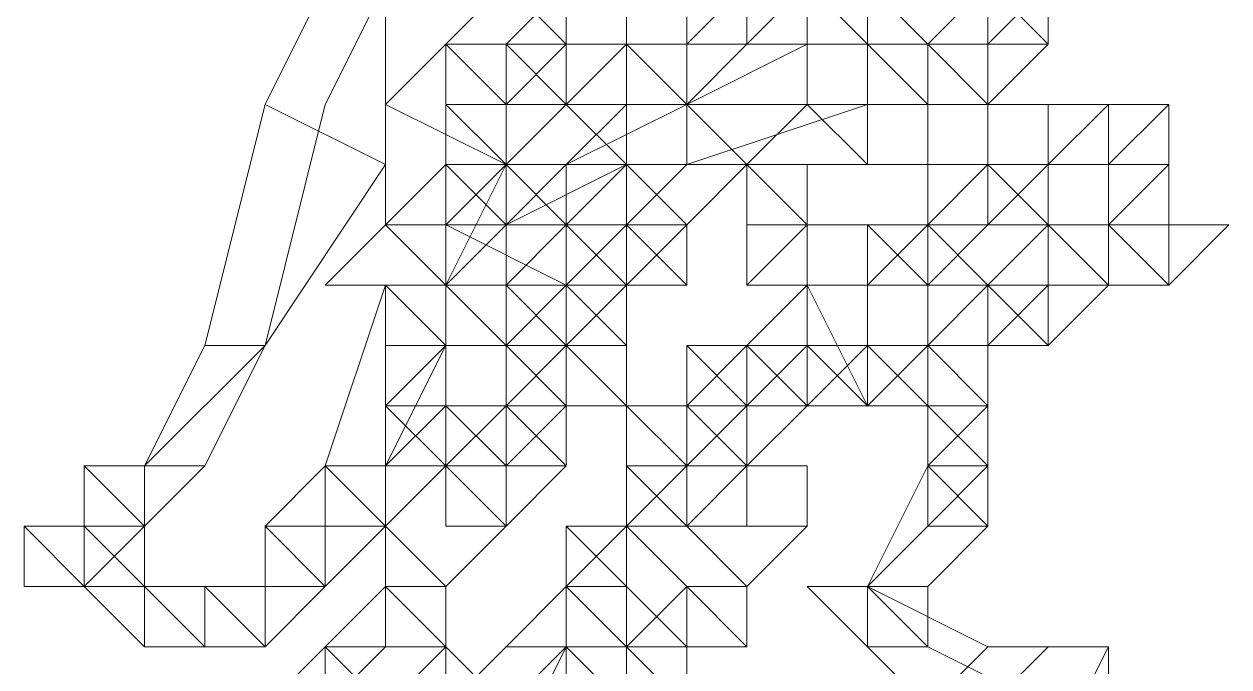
# Model space of a CAD drawing. Extents: x -66030 to 95157, y -13132 to 45879.
# Drawn here: x 53942.4 to 54020.5, y 27616.3 to 27658 of the extents above; entities that cross this region are included whole.
import ezdxf

# ---------------------------------------------------------------- set-up
doc = ezdxf.new("R2010")
doc.units = 0
doc.header["$LTSCALE"] = 100
doc.header["$MEASUREMENT"] = 0
doc.layers.get('0').update_dxf_attribs({"linetype": 'CONTINUOUS'})

msp = doc.modelspace()

# ---------------------------------------------------------------- linework, layer by layer
at = {"lineweight": 0}
for points in [[(53985.352, 27664.527), (53981.446, 27660.621), (53981.446, 27656.715), (53985.352, 27656.715), (53989.258, 27660.621), (53985.352, 27664.527), (53985.352, 27664.527), (53985.352, 27664.527), (53981.446, 27660.621)], [(53989.258, 27660.621), (53985.352, 27664.527), (53985.352, 27664.527), (53985.352, 27656.715), (53985.352, 27660.621), (53989.258, 27660.621), (53989.258, 27660.621), (53989.258, 27664.527), (53985.352, 27664.527)], [(53997.07, 27664.527), (54000.976, 27664.527), (54000.976, 27664.527), (54000.976, 27664.527), (54000.976, 27664.527), (53997.07, 27660.621), (53997.07, 27656.715), (53997.07, 27656.715), (53993.164, 27656.715), (53993.164, 27660.621), (53997.07, 27660.621), (53997.07, 27664.527), (53997.07, 27664.527)], [(53997.07, 27660.621), (54000.976, 27656.715), (54004.882, 27660.621), (54000.976, 27664.527), (53997.07, 27660.621), (53997.07, 27660.621), (53997.07, 27660.621), (53997.07, 27660.621), (53997.07, 27660.621)], [(54004.882, 27660.621), (54008.788, 27656.715), (54008.788, 27660.621), (54008.788, 27664.527), (54004.882, 27660.621), (54004.882, 27660.621), (54004.882, 27660.621), (54004.882, 27660.621), (54004.882, 27660.621)], [(53961.916, 27660.621), (53961.916, 27660.621), (53958.01, 27652.809), (53965.822, 27648.903), (53965.822, 27660.621), (53961.916, 27660.621), (53961.916, 27660.621), (53961.916, 27660.621), (53961.916, 27660.621)], [(53969.728, 27656.715), (53973.634, 27652.809), (53977.54, 27656.715), (53973.634, 27660.621), (53969.728, 27656.715), (53969.728, 27656.715), (53969.728, 27656.715), (53969.728, 27656.715), (53969.728, 27656.715)], [(53977.54, 27660.621), (53973.634, 27656.715), (53973.634, 27656.715), (53977.54, 27656.715), (53977.54, 27656.715), (53977.54, 27660.621), (53977.54, 27656.715), (53977.54, 27660.621), (53977.54, 27660.621)], [(53973.634, 27660.621), (53977.54, 27656.715), (53977.54, 27656.715), (53977.54, 27660.621), (53973.634, 27660.621), (53973.634, 27660.621), (53973.634, 27660.621), (53973.634, 27660.621), (53973.634, 27660.621)], [(53985.352, 27660.621), (53985.352, 27656.715), (53985.352, 27656.715), (53985.352, 27656.715), (53985.352, 27656.715), (53985.352, 27656.715), (53985.352, 27660.621), (53985.352, 27660.621)], [(53989.258, 27656.715), (53989.258, 27656.715), (53989.258, 27660.621), (53985.352, 27660.621), (53985.352, 27656.715), (53989.258, 27656.715), (53989.258, 27656.715), (53989.258, 27656.715), (53989.258, 27656.715)], [(53993.164, 27660.621), (53993.164, 27656.715), (53997.07, 27656.715), (53997.07, 27660.621), (53993.164, 27660.621), (53993.164, 27660.621), (53993.164, 27660.621), (53989.258, 27656.715), (53993.164, 27656.715)], [(53997.07, 27660.621), (53993.164, 27660.621), (53993.164, 27660.621), (53997.07, 27656.715), (53997.07, 27656.715), (53997.07, 27660.621), (53997.07, 27656.715), (53997.07, 27656.715), (53997.07, 27660.621)], [(54000.976, 27656.715), (54000.976, 27656.715), (54000.976, 27656.715), (53997.07, 27660.621), (53997.07, 27660.621), (54000.976, 27656.715), (54000.976, 27656.715), (54000.976, 27656.715), (54000.976, 27656.715)], [(53997.07, 27656.715), (54000.976, 27656.715), (54000.976, 27656.715), (53997.07, 27660.621), (53997.07, 27660.621), (53997.07, 27656.715), (53997.07, 27656.715), (53997.07, 27656.715), (54000.976, 27656.715)], [(54004.882, 27660.621), (54008.788, 27656.715), (54008.788, 27656.715), (54004.882, 27660.621), (54004.882, 27660.621), (54004.882, 27660.621), (54004.882, 27660.621), (54004.882, 27660.621), (54004.882, 27660.621)], [(54004.882, 27656.715), (54008.788, 27656.715), (54008.788, 27656.715), (54004.882, 27660.621), (54004.882, 27656.715), (54004.882, 27656.715), (54004.882, 27656.715), (54004.882, 27656.715), (54004.882, 27656.715)], [(53965.822, 27652.809), (53973.634, 27648.903), (53973.634, 27652.809), (53969.728, 27656.715), (53965.822, 27652.809), (53965.822, 27652.809), (53965.822, 27652.809), (53965.822, 27652.809), (53965.822, 27652.809)], [(53973.634, 27656.715), (53973.634, 27652.809), (53969.728, 27652.809), (53973.634, 27648.903), (53977.54, 27652.809), (53973.634, 27656.715), (53973.634, 27656.715), (53973.634, 27656.715), (53973.634, 27652.809)], [(53969.728, 27656.715), (53973.634, 27652.809), (53973.634, 27652.809), (53969.728, 27656.715), (53969.728, 27656.715), (53969.728, 27656.715), (53969.728, 27656.715), (53969.728, 27656.715), (53969.728, 27656.715)], [(53973.634, 27656.715), (53973.634, 27656.715), (53973.634, 27656.715), (53973.634, 27652.809), (53973.634, 27652.809), (53973.634, 27656.715), (53973.634, 27656.715), (53973.634, 27656.715), (53973.634, 27656.715)], [(53977.54, 27652.809), (53973.634, 27656.715), (53973.634, 27656.715), (53973.634, 27652.809), (53977.54, 27652.809), (53977.54, 27652.809), (53977.54, 27652.809), (53977.54, 27652.809), (53977.54, 27652.809)], [(53977.54, 27652.809), (53977.54, 27656.715), (53973.634, 27656.715), (53977.54, 27652.809), (53977.54, 27652.809), (53977.54, 27652.809), (53977.54, 27652.809), (53977.54, 27652.809), (53977.54, 27652.809)], [(53977.54, 27652.809), (53977.54, 27656.715), (53973.634, 27656.715), (53977.54, 27652.809), (53977.54, 27652.809), (53977.54, 27652.809), (53977.54, 27652.809), (53977.54, 27652.809), (53977.54, 27652.809)], [(53981.446, 27656.715), (53977.54, 27656.715), (53973.634, 27656.715), (53977.54, 27652.809), (53977.54, 27652.809), (53981.446, 27656.715), (53977.54, 27652.809), (53981.446, 27652.809), (53981.446, 27656.715)], [(53973.634, 27656.715), (53973.634, 27652.809), (53977.54, 27652.809), (53981.446, 27656.715), (53977.54, 27656.715), (53973.634, 27656.715), (53973.634, 27656.715), (53973.634, 27652.809), (53973.634, 27652.809)], [(53973.634, 27656.715), (53973.634, 27656.715), (53973.634, 27656.715), (53977.54, 27656.715), (53977.54, 27656.715), (53973.634, 27656.715), (53973.634, 27656.715), (53973.634, 27656.715), (53973.634, 27656.715)], [(53981.446, 27656.715), (53985.352, 27652.809), (53985.352, 27652.809), (53985.352, 27656.715), (53985.352, 27656.715), (53981.446, 27656.715), (53981.446, 27656.715), (53981.446, 27652.809), (53985.352, 27652.809)], [(53985.352, 27656.715), (53981.446, 27656.715), (53981.446, 27656.715), (53985.352, 27656.715), (53985.352, 27656.715), (53985.352, 27656.715), (53985.352, 27656.715), (53985.352, 27656.715), (53985.352, 27656.715)], [(53985.352, 27652.809), (53985.352, 27652.809), (53989.258, 27656.715), (53985.352, 27656.715), (53985.352, 27656.715), (53985.352, 27652.809), (53985.352, 27652.809), (53985.352, 27652.809), (53985.352, 27652.809)], [(53985.352, 27652.809), (53985.352, 27652.809), (53985.352, 27652.809), (53985.352, 27656.715), (53985.352, 27656.715), (53985.352, 27652.809), (53985.352, 27652.809), (53985.352, 27652.809), (53985.352, 27652.809)], [(53989.258, 27648.903), (53989.258, 27648.903), (53993.164, 27652.809), (53993.164, 27656.715), (53985.352, 27652.809), (53989.258, 27648.903), (53989.258, 27648.903), (53989.258, 27648.903), (53989.258, 27648.903)], [(53993.164, 27656.715), (53993.164, 27652.809), (53997.07, 27648.903), (53997.07, 27656.715), (53993.164, 27656.715), (53993.164, 27656.715), (53993.164, 27656.715), (53993.164, 27656.715), (53993.164, 27656.715)], [(53997.07, 27656.715), (53997.07, 27648.903), (54000.976, 27648.903), (54000.976, 27652.809), (53997.07, 27656.715), (53997.07, 27656.715), (53997.07, 27656.715), (53997.07, 27656.715), (53997.07, 27656.715)], [(54008.788, 27656.715), (54008.788, 27656.715), (54008.788, 27656.715), (54004.882, 27656.715), (54000.976, 27656.715), (54008.788, 27656.715), (54008.788, 27656.715), (54008.788, 27656.715), (54008.788, 27656.715)], [(54004.882, 27652.809), (54004.882, 27652.809), (54008.788, 27656.715), (54004.882, 27656.715), (54000.976, 27656.715), (54004.882, 27652.809), (54004.882, 27652.809), (54004.882, 27652.809), (54004.882, 27652.809)], [(54004.882, 27652.809), (54004.882, 27652.809), (54004.882, 27652.809), (54000.976, 27656.715), (54000.976, 27656.715), (54004.882, 27652.809), (54004.882, 27652.809), (54004.882, 27652.809), (54004.882, 27652.809)], [(54000.976, 27648.903), (54004.882, 27648.903), (54004.882, 27652.809), (54000.976, 27656.715), (54000.976, 27652.809), (54000.976, 27648.903), (54000.976, 27648.903), (54000.976, 27648.903), (54004.882, 27648.903)], [(53965.822, 27648.903), (53958.01, 27652.809), (53954.104, 27637.185), (53958.01, 27637.185), (53965.822, 27648.903), (53965.822, 27648.903), (53965.822, 27648.903), (53965.822, 27648.903), (53965.822, 27648.903)], [(53969.728, 27641.091), (53969.728, 27641.091), (53973.634, 27648.903), (53965.822, 27652.809), (53965.822, 27644.997), (53969.728, 27641.091), (53965.822, 27644.997), (53961.916, 27641.091), (53969.728, 27641.091)], [(53969.728, 27652.809), (53969.728, 27652.809), (53969.728, 27648.903), (53973.634, 27648.903), (53973.634, 27652.809), (53969.728, 27652.809), (53969.728, 27652.809), (53969.728, 27652.809), (53969.728, 27652.809)], [(53973.634, 27644.997), (53973.634, 27644.997), (53981.446, 27648.903), (53977.54, 27652.809), (53973.634, 27648.903), (53973.634, 27644.997), (53973.634, 27644.997), (53973.634, 27644.997), (53973.634, 27644.997)], [(53981.446, 27648.903), (53981.446, 27648.903), (53985.352, 27648.903), (53985.352, 27652.809), (53977.54, 27652.809), (53981.446, 27648.903), (53981.446, 27648.903), (53981.446, 27648.903), (53981.446, 27648.903)], [(53981.446, 27644.997), (53981.446, 27652.809), (53977.54, 27648.903), (53977.54, 27644.997), (53981.446, 27644.997), (53981.446, 27644.997), (53981.446, 27644.997), (53981.446, 27644.997), (53981.446, 27644.997)], [(53985.352, 27652.809), (53985.352, 27652.809), (53981.446, 27652.809), (53981.446, 27644.997), (53985.352, 27648.903), (53985.352, 27652.809), (53985.352, 27652.809), (53985.352, 27652.809), (53985.352, 27652.809)], [(53985.352, 27652.809), (53985.352, 27648.903), (53989.258, 27648.903), (53985.352, 27652.809), (53985.352, 27652.809), (53985.352, 27652.809), (53985.352, 27652.809), (53985.352, 27652.809), (53985.352, 27652.809)], [(53997.07, 27652.809), (53997.07, 27652.809), (53985.352, 27652.809), (53985.352, 27648.903), (53997.07, 27648.903), (53997.07, 27652.809), (53997.07, 27652.809), (53997.07, 27652.809), (53997.07, 27652.809)], [(54000.976, 27652.809), (54000.976, 27652.809), (53997.07, 27652.809), (53997.07, 27648.903), (54000.976, 27648.903), (54000.976, 27652.809), (54000.976, 27652.809), (54000.976, 27652.809), (54000.976, 27652.809)], [(54000.976, 27648.903), (54000.976, 27648.903), (54000.976, 27648.903), (54000.976, 27652.809), (54000.976, 27652.809), (54000.976, 27648.903), (54000.976, 27648.903), (54000.976, 27648.903), (54000.976, 27648.903)], [(54000.976, 27648.903), (54000.976, 27648.903), (54000.976, 27648.903), (54000.976, 27652.809), (54000.976, 27652.809), (54000.976, 27648.903), (54000.976, 27648.903), (54000.976, 27648.903), (54000.976, 27648.903)], [(54004.882, 27648.903), (54004.882, 27652.809), (54000.976, 27652.809), (54000.976, 27648.903), (54004.882, 27648.903), (54004.882, 27648.903), (54004.882, 27648.903), (54004.882, 27648.903), (54004.882, 27648.903)], [(54008.788, 27652.809), (54008.788, 27652.809), (54004.882, 27652.809), (54004.882, 27648.903), (54008.788, 27648.903), (54008.788, 27652.809), (54008.788, 27652.809), (54008.788, 27652.809), (54008.788, 27652.809)], [(54012.694, 27652.809), (54012.694, 27652.809), (54008.788, 27652.809), (54008.788, 27648.903), (54008.788, 27648.903), (54012.694, 27652.809), (54012.694, 27652.809), (54012.694, 27652.809), (54012.694, 27652.809)], [(54012.694, 27652.809), (54012.694, 27652.809), (54012.694, 27652.809), (54008.788, 27648.903), (54012.694, 27648.903), (54012.694, 27652.809), (54012.694, 27652.809), (54012.694, 27652.809), (54012.694, 27652.809)], [(54016.6, 27652.809), (54012.694, 27652.809), (54012.694, 27652.809), (54008.788, 27648.903), (54012.694, 27648.903), (54016.6, 27652.809), (54016.6, 27652.809), (54016.6, 27652.809), (54012.694, 27652.809)], [(54016.6, 27648.903), (54016.6, 27648.903), (54016.6, 27652.809), (54012.694, 27648.903), (54012.694, 27644.997), (54016.6, 27648.903), (54016.6, 27648.903), (54016.6, 27648.903), (54016.6, 27648.903)], [(53969.728, 27644.997), (53973.634, 27644.997), (53973.634, 27644.997), (53973.634, 27648.903), (53973.634, 27648.903), (53969.728, 27644.997), (53969.728, 27644.997), (53973.634, 27644.997), (53973.634, 27644.997)], [(53969.728, 27648.903), (53969.728, 27644.997), (53969.728, 27644.997), (53973.634, 27648.903), (53973.634, 27648.903), (53969.728, 27648.903), (53969.728, 27648.903), (53969.728, 27648.903), (53969.728, 27644.997)], [(53969.728, 27648.903), (53969.728, 27648.903), (53969.728, 27648.903), (53973.634, 27648.903), (53973.634, 27648.903), (53969.728, 27648.903), (53969.728, 27648.903), (53969.728, 27648.903), (53969.728, 27648.903)], [(53973.634, 27644.997), (53969.728, 27648.903), (53969.728, 27644.997), (53969.728, 27641.091), (53973.634, 27644.997), (53973.634, 27644.997), (53973.634, 27644.997), (53973.634, 27644.997), (53973.634, 27644.997)], [(53973.634, 27648.903), (53973.634, 27648.903), (53969.728, 27648.903), (53973.634, 27644.997), (53977.54, 27644.997), (53973.634, 27648.903), (53973.634, 27648.903), (53973.634, 27648.903), (53973.634, 27648.903)], [(53977.54, 27648.903), (53977.54, 27648.903), (53973.634, 27648.903), (53973.634, 27644.997), (53977.54, 27644.997), (53977.54, 27648.903), (53977.54, 27648.903), (53977.54, 27648.903), (53977.54, 27648.903)], [(53985.352, 27644.997), (53981.446, 27648.903), (53977.54, 27644.997), (53981.446, 27641.091), (53985.352, 27644.997), (53985.352, 27644.997), (53985.352, 27644.997), (53989.258, 27648.903), (53981.446, 27648.903)], [(53993.164, 27648.903), (53993.164, 27648.903), (53989.258, 27648.903), (53993.164, 27644.997), (53993.164, 27644.997), (53993.164, 27648.903), (53993.164, 27648.903), (53993.164, 27648.903), (53993.164, 27648.903)], [(53989.258, 27648.903), (53989.258, 27644.997), (53989.258, 27644.997), (53993.164, 27644.997), (53993.164, 27648.903), (53989.258, 27648.903), (53989.258, 27648.903), (53989.258, 27648.903), (53989.258, 27644.997)], [(53993.164, 27648.903), (53993.164, 27648.903), (54000.976, 27648.903), (54004.882, 27648.903), (54004.882, 27648.903), (54004.882, 27644.997), (54004.882, 27644.997), (54000.976, 27641.091), (54000.976, 27644.997), (54000.976, 27644.997), (54000.976, 27644.997), (54000.976, 27644.997), (53997.07, 27641.091), (53997.07, 27641.091), (53993.164, 27641.091), (53993.164, 27644.997), (53993.164, 27644.997), (53993.164, 27648.903)], [(54000.976, 27648.903), (54000.976, 27648.903), (53993.164, 27648.903), (53993.164, 27644.997), (54000.976, 27644.997), (54000.976, 27648.903), (54000.976, 27648.903), (54000.976, 27648.903), (54000.976, 27648.903)], [(54004.882, 27648.903), (54004.882, 27648.903), (54000.976, 27648.903), (54000.976, 27644.997), (54004.882, 27644.997), (54004.882, 27648.903), (54004.882, 27648.903), (54004.882, 27648.903), (54004.882, 27648.903)], [(54004.882, 27641.091), (54004.882, 27641.091), (54008.788, 27644.997), (54004.882, 27648.903), (54000.976, 27644.997), (54004.882, 27641.091), (54004.882, 27641.091), (54004.882, 27641.091), (54004.882, 27641.091)], [(54008.788, 27648.903), (54004.882, 27648.903), (54004.882, 27648.903), (54004.882, 27644.997), (54004.882, 27644.997), (54008.788, 27648.903), (54008.788, 27648.903), (54008.788, 27648.903), (54004.882, 27648.903)], [(54008.788, 27644.997), (54008.788, 27648.903), (54008.788, 27648.903), (54004.882, 27648.903), (54004.882, 27644.997), (54008.788, 27644.997), (54008.788, 27644.997), (54008.788, 27644.997), (54008.788, 27648.903)], [(54016.6, 27644.997), (54016.6, 27644.997), (54016.6, 27648.903), (54012.694, 27644.997), (54012.694, 27644.997), (54016.6, 27644.997), (54016.6, 27644.997), (54016.6, 27644.997), (54016.6, 27644.997)], [(53969.728, 27641.091), (53969.728, 27644.997), (53965.822, 27644.997), (53969.728, 27641.091), (53969.728, 27641.091), (53969.728, 27641.091), (53969.728, 27641.091), (53969.728, 27641.091), (53969.728, 27641.091)], [(53977.54, 27644.997), (53977.54, 27641.091), (53977.54, 27641.091), (53977.54, 27644.997), (53977.54, 27644.997), (53977.54, 27644.997), (53977.54, 27644.997), (53969.728, 27644.997), (53977.54, 27641.091)], [(53969.728, 27641.091), (53969.728, 27641.091), (53969.728, 27641.091), (53973.634, 27641.091), (53973.634, 27641.091), (53969.728, 27641.091), (53973.634, 27641.091), (53973.634, 27644.997), (53969.728, 27641.091)], [(53977.54, 27644.997), (53973.634, 27641.091), (53973.634, 27641.091), (53981.446, 27641.091), (53981.446, 27644.997), (53977.54, 27644.997), (53981.446, 27644.997), (53977.54, 27644.997), (53977.54, 27644.997)], [(53981.446, 27644.997), (53981.446, 27644.997), (53981.446, 27641.091), (53981.446, 27641.091), (53981.446, 27641.091), (53977.54, 27637.185), (53977.54, 27641.091), (53977.54, 27644.997), (53977.54, 27644.997), (53977.54, 27644.997), (53981.446, 27644.997), (53981.446, 27644.997)], [(53977.54, 27641.091), (53981.446, 27641.091), (53985.352, 27641.091), (53981.446, 27644.997), (53977.54, 27641.091), (53977.54, 27641.091), (53977.54, 27641.091), (53977.54, 27641.091), (53977.54, 27641.091)], [(53977.54, 27641.091), (53977.54, 27644.997), (53977.54, 27644.997), (53977.54, 27641.091), (53977.54, 27641.091), (53977.54, 27641.091), (53977.54, 27641.091), (53977.54, 27641.091), (53977.54, 27641.091)], [(53981.446, 27641.091), (53977.54, 27644.997), (53977.54, 27644.997), (53977.54, 27641.091), (53981.446, 27641.091), (53981.446, 27641.091), (53981.446, 27641.091), (53981.446, 27641.091), (53981.446, 27641.091)], [(53981.446, 27644.997), (53985.352, 27641.091), (53985.352, 27644.997), (53981.446, 27644.997), (53981.446, 27644.997), (53981.446, 27644.997), (53981.446, 27644.997), (53981.446, 27644.997), (53981.446, 27644.997)], [(53989.258, 27641.091), (53993.164, 27641.091), (53997.07, 27641.091), (53997.07, 27644.997), (53993.164, 27644.997), (53989.258, 27641.091), (53989.258, 27641.091), (53989.258, 27641.091), (53993.164, 27641.091)], [(53993.164, 27644.997), (53989.258, 27644.997), (53989.258, 27641.091), (53993.164, 27641.091), (53993.164, 27644.997), (53993.164, 27644.997), (53993.164, 27644.997), (53993.164, 27644.997), (53993.164, 27644.997)], [(53993.164, 27644.997), (53989.258, 27644.997), (53989.258, 27644.997), (53993.164, 27644.997), (53993.164, 27644.997), (53993.164, 27644.997), (53993.164, 27644.997), (53993.164, 27644.997), (53993.164, 27644.997)], [(53997.07, 27644.997), (54000.976, 27641.091), (54000.976, 27641.091), (54000.976, 27644.997), (53997.07, 27644.997), (53997.07, 27644.997), (53997.07, 27644.997), (53997.07, 27644.997), (53997.07, 27644.997)], [(53997.07, 27641.091), (53997.07, 27641.091), (54000.976, 27641.091), (53997.07, 27644.997), (53997.07, 27644.997), (53997.07, 27641.091), (53997.07, 27641.091), (53997.07, 27641.091), (53997.07, 27641.091)], [(53997.07, 27641.091), (53997.07, 27641.091), (53997.07, 27641.091), (53997.07, 27644.997), (53997.07, 27644.997), (53997.07, 27641.091), (53997.07, 27641.091), (53997.07, 27641.091), (53997.07, 27641.091)], [(54000.976, 27641.091), (54004.882, 27641.091), (54004.882, 27641.091), (54000.976, 27644.997), (54000.976, 27644.997), (54000.976, 27641.091), (54000.976, 27641.091), (54000.976, 27637.185), (54004.882, 27641.091)], [(54004.882, 27644.997), (54000.976, 27641.091), (54000.976, 27641.091), (54004.882, 27644.997), (54004.882, 27644.997), (54004.882, 27644.997), (54004.882, 27644.997), (54004.882, 27644.997), (54004.882, 27644.997)], [(54000.976, 27644.997), (54000.976, 27641.091), (54000.976, 27641.091), (54004.882, 27644.997), (54004.882, 27644.997), (54000.976, 27644.997), (54004.882, 27644.997), (54004.882, 27644.997), (54000.976, 27644.997)], [(54000.976, 27644.997), (54000.976, 27641.091), (54000.976, 27641.091), (54000.976, 27644.997), (54000.976, 27644.997), (54000.976, 27644.997), (54000.976, 27644.997), (54000.976, 27644.997), (54000.976, 27644.997)], [(54008.788, 27644.997), (54012.694, 27641.091), (54012.694, 27641.091), (54012.694, 27644.997), (54012.694, 27644.997), (54008.788, 27644.997), (54012.694, 27644.997), (54012.694, 27644.997), (54008.788, 27644.997)], [(54008.788, 27644.997), (54008.788, 27637.185), (54012.694, 27641.091), (54008.788, 27644.997), (54008.788, 27644.997), (54008.788, 27644.997), (54008.788, 27644.997), (54008.788, 27644.997), (54008.788, 27644.997)], [(54008.788, 27641.091), (54008.788, 27637.185), (54008.788, 27641.091), (54008.788, 27644.997), (54008.788, 27641.091), (54008.788, 27641.091), (54008.788, 27641.091), (54008.788, 27641.091), (54008.788, 27641.091)], [(54020.506, 27644.997), (54020.506, 27644.997), (54016.6, 27644.997), (54012.694, 27644.997), (54012.694, 27644.997), (54020.506, 27644.997), (54020.506, 27644.997), (54020.506, 27644.997), (54020.506, 27644.997)], [(54016.6, 27641.091), (54016.6, 27641.091), (54020.506, 27644.997), (54012.694, 27644.997), (54012.694, 27644.997), (54016.6, 27641.091), (54016.6, 27641.091), (54016.6, 27641.091), (54016.6, 27641.091)], [(54016.6, 27641.091), (54016.6, 27641.091), (54016.6, 27641.091), (54012.694, 27644.997), (54012.694, 27644.997), (54016.6, 27641.091), (54016.6, 27641.091), (54016.6, 27641.091), (54016.6, 27641.091)], [(54016.6, 27641.091), (54016.6, 27641.091), (54016.6, 27641.091), (54012.694, 27644.997), (54012.694, 27644.997), (54016.6, 27641.091), (54016.6, 27641.091), (54016.6, 27641.091), (54016.6, 27641.091)], [(54012.694, 27641.091), (54012.694, 27641.091), (54016.6, 27641.091), (54012.694, 27644.997), (54012.694, 27644.997), (54012.694, 27641.091), (54012.694, 27641.091), (54012.694, 27641.091), (54012.694, 27641.091)], [(53965.822, 27629.373), (53965.822, 27629.373), (53969.728, 27637.185), (53965.822, 27641.091), (53961.916, 27629.373), (53965.822, 27629.373), (53965.822, 27629.373), (53965.822, 27629.373), (53965.822, 27629.373)], [(53965.822, 27641.091), (53965.822, 27637.185), (53965.822, 27637.185), (53969.728, 27637.185), (53969.728, 27637.185), (53965.822, 27641.091), (53965.822, 27641.091), (53965.822, 27637.185), (53965.822, 27637.185)], [(53969.728, 27641.091), (53965.822, 27641.091), (53965.822, 27641.091), (53969.728, 27637.185), (53973.634, 27637.185), (53969.728, 27641.091), (53969.728, 27641.091), (53965.822, 27641.091), (53965.822, 27641.091)], [(53965.822, 27641.091), (53965.822, 27637.185), (53969.728, 27637.185), (53969.728, 27641.091), (53965.822, 27641.091), (53965.822, 27641.091), (53965.822, 27641.091), (53965.822, 27641.091), (53965.822, 27641.091)], [(53965.822, 27641.091), (53969.728, 27637.185), (53969.728, 27637.185), (53965.822, 27641.091), (53965.822, 27641.091), (53965.822, 27641.091), (53965.822, 27641.091), (53965.822, 27641.091), (53965.822, 27641.091)], [(53969.728, 27637.185), (53969.728, 27641.091), (53969.728, 27641.091), (53969.728, 27637.185), (53969.728, 27637.185), (53969.728, 27637.185), (53969.728, 27637.185), (53969.728, 27637.185), (53969.728, 27637.185)], [(53973.634, 27637.185), (53969.728, 27641.091), (53969.728, 27641.091), (53969.728, 27637.185), (53973.634, 27637.185), (53973.634, 27637.185), (53973.634, 27637.185), (53973.634, 27637.185), (53973.634, 27637.185)], [(53973.634, 27641.091), (53969.728, 27641.091), (53969.728, 27641.091), (53973.634, 27637.185), (53973.634, 27641.091), (53973.634, 27641.091), (53973.634, 27641.091), (53973.634, 27641.091), (53973.634, 27641.091)], [(53969.728, 27637.185), (53969.728, 27637.185), (53973.634, 27637.185), (53969.728, 27641.091), (53969.728, 27641.091), (53969.728, 27637.185), (53969.728, 27637.185), (53969.728, 27637.185), (53969.728, 27637.185)], [(53969.728, 27637.185), (53969.728, 27637.185), (53969.728, 27637.185), (53969.728, 27641.091), (53969.728, 27641.091), (53969.728, 27637.185), (53969.728, 27637.185), (53969.728, 27637.185), (53969.728, 27637.185)], [(53973.634, 27637.185), (53977.54, 27637.185), (53981.446, 27637.185), (53977.54, 27641.091), (53977.54, 27641.091), (53973.634, 27637.185), (53973.634, 27637.185), (53977.54, 27637.185), (53977.54, 27637.185)], [(53981.446, 27641.091), (53973.634, 27641.091), (53973.634, 27637.185), (53981.446, 27637.185), (53981.446, 27641.091), (53981.446, 27641.091), (53981.446, 27641.091), (53981.446, 27641.091), (53981.446, 27641.091)], [(53973.634, 27637.185), (53973.634, 27633.279), (53977.54, 27633.279), (53977.54, 27637.185), (53977.54, 27637.185), (53973.634, 27637.185), (53977.54, 27637.185), (53973.634, 27641.091), (53973.634, 27637.185)], [(53981.446, 27637.185), (53981.446, 27637.185), (53981.446, 27641.091), (53977.54, 27641.091), (53977.54, 27641.091), (53981.446, 27637.185), (53981.446, 27637.185), (53981.446, 27637.185), (53981.446, 27637.185)], [(53981.446, 27637.185), (53981.446, 27637.185), (53981.446, 27637.185), (53977.54, 27641.091), (53977.54, 27641.091), (53981.446, 27637.185), (53981.446, 27637.185), (53981.446, 27637.185), (53981.446, 27637.185)], [(53989.258, 27637.185), (53993.164, 27633.279), (53997.07, 27633.279), (53993.164, 27641.091), (53989.258, 27637.185), (53989.258, 27637.185), (53989.258, 27637.185), (53989.258, 27637.185), (53989.258, 27637.185)], [(53993.164, 27641.091), (53993.164, 27633.279), (53997.07, 27633.279), (53997.07, 27641.091), (53993.164, 27641.091), (53993.164, 27641.091), (53993.164, 27641.091), (53993.164, 27641.091), (53993.164, 27641.091)], [(53997.07, 27641.091), (53997.07, 27633.279), (54000.976, 27633.279), (54000.976, 27641.091), (53997.07, 27641.091), (53997.07, 27641.091), (53997.07, 27641.091), (53997.07, 27641.091), (53997.07, 27641.091)], [(53997.07, 27641.091), (53997.07, 27633.279), (53997.07, 27633.279), (53997.07, 27641.091), (53997.07, 27641.091), (53997.07, 27641.091), (53997.07, 27641.091), (53997.07, 27641.091), (53997.07, 27641.091)], [(54000.976, 27637.185), (54004.882, 27637.185), (54004.882, 27637.185), (54004.882, 27641.091), (54004.882, 27641.091), (54000.976, 27637.185), (54004.882, 27641.091), (54000.976, 27641.091), (54000.976, 27637.185)], [(54004.882, 27637.185), (54004.882, 27637.185), (54004.882, 27641.091), (54000.976, 27637.185), (54000.976, 27637.185), (54004.882, 27637.185), (54004.882, 27637.185), (54004.882, 27637.185), (54004.882, 27637.185)], [(54000.976, 27633.279), (54000.976, 27633.279), (54004.882, 27633.279), (54004.882, 27641.091), (54000.976, 27641.091), (54000.976, 27633.279), (54000.976, 27633.279), (54000.976, 27633.279), (54000.976, 27633.279)], [(54008.788, 27637.185), (54008.788, 27637.185), (54008.788, 27637.185), (54008.788, 27641.091), (54004.882, 27641.091), (54008.788, 27637.185), (54008.788, 27637.185), (54008.788, 27637.185), (54008.788, 27637.185)], [(54004.882, 27637.185), (54008.788, 27637.185), (54008.788, 27637.185), (54004.882, 27641.091), (54004.882, 27641.091), (54004.882, 27637.185), (54004.882, 27637.185), (54008.788, 27637.185), (54008.788, 27637.185)], [(54004.882, 27637.185), (54004.882, 27637.185), (54004.882, 27637.185), (54004.882, 27641.091), (54004.882, 27641.091), (54004.882, 27637.185), (54004.882, 27637.185), (54004.882, 27637.185), (54004.882, 27637.185)], [(53958.01, 27637.185), (53954.104, 27637.185), (53950.198, 27629.373), (53954.104, 27629.373), (53958.01, 27637.185), (53958.01, 27637.185), (53958.01, 27637.185), (53958.01, 27637.185), (53958.01, 27637.185)], [(53969.728, 27637.185), (53965.822, 27637.185), (53965.822, 27633.279), (53969.728, 27633.279), (53969.728, 27637.185), (53969.728, 27637.185), (53969.728, 27637.185), (53969.728, 27637.185), (53969.728, 27637.185)], [(53977.54, 27637.185), (53973.634, 27633.279), (53973.634, 27633.279), (53977.54, 27633.279), (53981.446, 27633.279), (53977.54, 27637.185), (53981.446, 27633.279), (53981.446, 27637.185), (53977.54, 27637.185)], [(53977.54, 27633.279), (53977.54, 27633.279), (53977.54, 27633.279), (53973.634, 27637.185), (53973.634, 27633.279), (53977.54, 27633.279), (53977.54, 27633.279), (53977.54, 27633.279), (53977.54, 27633.279)], [(53989.258, 27633.279), (53989.258, 27633.279), (53989.258, 27633.279), (53989.258, 27637.185), (53985.352, 27637.185), (53989.258, 27633.279), (53989.258, 27633.279), (53989.258, 27633.279), (53989.258, 27633.279)], [(53985.352, 27633.279), (53989.258, 27629.373), (53989.258, 27633.279), (53985.352, 27637.185), (53985.352, 27633.279), (53985.352, 27633.279), (53985.352, 27633.279), (53985.352, 27633.279), (53985.352, 27633.279)], [(53989.258, 27637.185), (53989.258, 27637.185), (53985.352, 27633.279), (53989.258, 27629.373), (53993.164, 27633.279), (53989.258, 27637.185), (53989.258, 27637.185), (53989.258, 27637.185), (53989.258, 27637.185)], [(53989.258, 27637.185), (53989.258, 27633.279), (53993.164, 27633.279), (53989.258, 27637.185), (53989.258, 27637.185), (53989.258, 27637.185), (53989.258, 27637.185), (53989.258, 27637.185), (53989.258, 27637.185)], [(53993.164, 27637.185), (53993.164, 27637.185), (53989.258, 27637.185), (53993.164, 27633.279), (53993.164, 27633.279), (53993.164, 27637.185), (53993.164, 27637.185), (53993.164, 27637.185), (53993.164, 27637.185)], [(53993.164, 27637.185), (53993.164, 27637.185), (53993.164, 27637.185), (53993.164, 27633.279), (53997.07, 27633.279), (53993.164, 27637.185), (53993.164, 27637.185), (53993.164, 27637.185), (53993.164, 27637.185)], [(53997.07, 27637.185), (53997.07, 27637.185), (53993.164, 27637.185), (53997.07, 27633.279), (53997.07, 27633.279), (53997.07, 27637.185), (53997.07, 27637.185), (53997.07, 27637.185), (53997.07, 27637.185)], [(54000.976, 27637.185), (54000.976, 27637.185), (53997.07, 27637.185), (53997.07, 27633.279), (53997.07, 27633.279), (54000.976, 27637.185), (54000.976, 27637.185), (54000.976, 27637.185), (54000.976, 27637.185)], [(54000.976, 27637.185), (54000.976, 27637.185), (54000.976, 27637.185), (53997.07, 27633.279), (54000.976, 27633.279), (54000.976, 27637.185), (54000.976, 27637.185), (54000.976, 27637.185), (54000.976, 27637.185)], [(54004.882, 27633.279), (54004.882, 27637.185), (54000.976, 27637.185), (53997.07, 27633.279), (54000.976, 27633.279), (54004.882, 27633.279), (54004.882, 27633.279), (54004.882, 27633.279), (54004.882, 27637.185)], [(54004.882, 27633.279), (54004.882, 27637.185), (54004.882, 27637.185), (54000.976, 27637.185), (54000.976, 27637.185), (54004.882, 27633.279), (54004.882, 27633.279), (54004.882, 27637.185), (54004.882, 27637.185)], [(54004.882, 27633.279), (54004.882, 27633.279), (54004.882, 27633.279), (54000.976, 27637.185), (54000.976, 27637.185), (54004.882, 27633.279), (54004.882, 27633.279), (54004.882, 27633.279), (54004.882, 27633.279)], [(53965.822, 27629.373), (53965.822, 27629.373), (53969.728, 27629.373), (53969.728, 27633.279), (53969.728, 27633.279), (53965.822, 27629.373), (53965.822, 27629.373), (53965.822, 27629.373), (53965.822, 27629.373)], [(53965.822, 27629.373), (53965.822, 27629.373), (53965.822, 27629.373), (53969.728, 27633.279), (53969.728, 27633.279), (53965.822, 27629.373), (53965.822, 27629.373), (53965.822, 27629.373), (53965.822, 27629.373)], [(53965.822, 27633.279), (53965.822, 27633.279), (53965.822, 27629.373), (53969.728, 27633.279), (53969.728, 27633.279), (53965.822, 27633.279), (53965.822, 27633.279), (53965.822, 27633.279), (53965.822, 27633.279)], [(53973.634, 27629.373), (53973.634, 27629.373), (53973.634, 27629.373), (53973.634, 27633.279), (53969.728, 27633.279), (53973.634, 27629.373), (53973.634, 27629.373), (53973.634, 27629.373), (53973.634, 27629.373)], [(53969.728, 27629.373), (53973.634, 27629.373), (53973.634, 27629.373), (53973.634, 27633.279), (53969.728, 27633.279), (53969.728, 27629.373), (53969.728, 27629.373), (53969.728, 27629.373), (53973.634, 27629.373)], [(53969.728, 27629.373), (53969.728, 27629.373), (53969.728, 27629.373), (53973.634, 27633.279), (53969.728, 27633.279), (53969.728, 27629.373), (53969.728, 27629.373), (53969.728, 27629.373), (53969.728, 27629.373)], [(53977.54, 27629.373), (53973.634, 27633.279), (53973.634, 27629.373), (53973.634, 27625.467), (53977.54, 27629.373), (53977.54, 27629.373), (53977.54, 27629.373), (53977.54, 27629.373), (53977.54, 27629.373)], [(53977.54, 27629.373), (53973.634, 27633.279), (53973.634, 27629.373), (53977.54, 27629.373), (53977.54, 27629.373), (53977.54, 27629.373), (53977.54, 27629.373), (53977.54, 27629.373), (53977.54, 27629.373)], [(53977.54, 27633.279), (53973.634, 27633.279), (53973.634, 27633.279), (53977.54, 27629.373), (53977.54, 27633.279), (53977.54, 27633.279), (53977.54, 27633.279), (53977.54, 27633.279), (53977.54, 27633.279)], [(53977.54, 27629.373), (53977.54, 27629.373), (53977.54, 27633.279), (53973.634, 27633.279), (53973.634, 27633.279), (53977.54, 27629.373), (53977.54, 27629.373), (53977.54, 27629.373), (53977.54, 27629.373)], [(53973.634, 27629.373), (53977.54, 27629.373), (53977.54, 27629.373), (53973.634, 27633.279), (53973.634, 27633.279), (53973.634, 27629.373), (53973.634, 27629.373), (53977.54, 27629.373), (53977.54, 27629.373)], [(53981.446, 27633.279), (53985.352, 27629.373), (53989.258, 27629.373), (53985.352, 27633.279), (53985.352, 27633.279), (53981.446, 27633.279), (53985.352, 27633.279), (53981.446, 27633.279), (53981.446, 27633.279)], [(53981.446, 27625.467), (53985.352, 27629.373), (53985.352, 27629.373), (53981.446, 27633.279), (53981.446, 27629.373), (53981.446, 27625.467), (53981.446, 27629.373), (53981.446, 27629.373), (53981.446, 27625.467)], [(53985.352, 27633.279), (53989.258, 27629.373), (53989.258, 27633.279), (53985.352, 27633.279), (53985.352, 27633.279), (53985.352, 27633.279), (53985.352, 27633.279), (53985.352, 27633.279), (53985.352, 27633.279)], [(53985.352, 27633.279), (53985.352, 27629.373), (53985.352, 27629.373), (53989.258, 27629.373), (53989.258, 27629.373), (53985.352, 27633.279), (53985.352, 27633.279), (53985.352, 27629.373), (53985.352, 27629.373)], [(53985.352, 27633.279), (53985.352, 27633.279), (53985.352, 27633.279), (53989.258, 27629.373), (53989.258, 27629.373), (53985.352, 27633.279), (53985.352, 27633.279), (53985.352, 27633.279), (53985.352, 27633.279)], [(53985.352, 27633.279), (53985.352, 27633.279), (53985.352, 27633.279), (53989.258, 27629.373), (53989.258, 27629.373), (53985.352, 27633.279), (53985.352, 27633.279), (53985.352, 27633.279), (53985.352, 27633.279)], [(54004.882, 27633.279), (54004.882, 27633.279), (54004.882, 27633.279), (54000.976, 27633.279), (54000.976, 27629.373), (54004.882, 27633.279), (54004.882, 27633.279), (54004.882, 27633.279), (54004.882, 27633.279)], [(54000.976, 27629.373), (54004.882, 27633.279), (54004.882, 27633.279), (54000.976, 27633.279), (54000.976, 27629.373), (54000.976, 27629.373), (54000.976, 27629.373), (54000.976, 27629.373), (54000.976, 27629.373)], [(54004.882, 27629.373), (54004.882, 27633.279), (54004.882, 27633.279), (54000.976, 27629.373), (54000.976, 27629.373), (54004.882, 27629.373), (54004.882, 27629.373), (54004.882, 27629.373), (54004.882, 27633.279)], [(53950.198, 27625.467), (53946.292, 27629.373), (53946.292, 27625.467), (53950.198, 27621.561), (53950.198, 27625.467), (53950.198, 27625.467), (53950.198, 27625.467), (53950.198, 27625.467), (53950.198, 27625.467)], [(53950.198, 27625.467), (53950.198, 27629.373), (53946.292, 27629.373), (53950.198, 27625.467), (53950.198, 27625.467), (53950.198, 27625.467), (53950.198, 27625.467), (53950.198, 27625.467), (53950.198, 27625.467)], [(53954.104, 27629.373), (53950.198, 27629.373), (53950.198, 27629.373), (53950.198, 27625.467), (53954.104, 27629.373), (53954.104, 27629.373), (53954.104, 27629.373), (53954.104, 27629.373), (53954.104, 27629.373)], [(53965.822, 27625.467), (53965.822, 27625.467), (53965.822, 27625.467), (53961.916, 27629.373), (53958.01, 27625.467), (53965.822, 27625.467), (53965.822, 27625.467), (53965.822, 27625.467), (53965.822, 27625.467)], [(53965.822, 27625.467), (53965.822, 27625.467), (53965.822, 27629.373), (53961.916, 27629.373), (53961.916, 27629.373), (53965.822, 27625.467), (53965.822, 27625.467), (53965.822, 27625.467), (53965.822, 27625.467)], [(53973.634, 27625.467), (53969.728, 27629.373), (53965.822, 27625.467), (53969.728, 27621.561), (53973.634, 27625.467), (53973.634, 27625.467), (53973.634, 27625.467), (53973.634, 27625.467), (53973.634, 27625.467)], [(53973.634, 27629.373), (53969.728, 27629.373), (53969.728, 27625.467), (53973.634, 27625.467), (53973.634, 27625.467), (53973.634, 27629.373), (53973.634, 27629.373), (53969.728, 27629.373), (53969.728, 27629.373)], [(53985.352, 27625.467), (53985.352, 27629.373), (53985.352, 27629.373), (53981.446, 27625.467), (53985.352, 27625.467), (53985.352, 27625.467), (53985.352, 27625.467), (53985.352, 27625.467), (53985.352, 27625.467)], [(53985.352, 27629.373), (53985.352, 27625.467), (53985.352, 27625.467), (53985.352, 27629.373), (53985.352, 27629.373), (53985.352, 27629.373), (53985.352, 27629.373), (53981.446, 27629.373), (53985.352, 27625.467)], [(53985.352, 27625.467), (53989.258, 27629.373), (53985.352, 27629.373), (53985.352, 27625.467), (53985.352, 27625.467), (53985.352, 27625.467), (53985.352, 27625.467), (53985.352, 27625.467), (53985.352, 27625.467)], [(53993.164, 27625.467), (53989.258, 27625.467), (53989.258, 27629.373), (53985.352, 27625.467), (53989.258, 27621.561), (53993.164, 27625.467), (53989.258, 27621.561), (53989.258, 27621.561), (53993.164, 27625.467)], [(53989.258, 27629.373), (53985.352, 27629.373), (53985.352, 27625.467), (53993.164, 27625.467), (53993.164, 27629.373), (53989.258, 27629.373), (53993.164, 27629.373), (53993.164, 27629.373), (53989.258, 27629.373)], [(53985.352, 27629.373), (53985.352, 27625.467), (53989.258, 27625.467), (53989.258, 27629.373), (53989.258, 27629.373), (53985.352, 27629.373), (53989.258, 27629.373), (53989.258, 27629.373), (53985.352, 27629.373)], [(53985.352, 27625.467), (53985.352, 27625.467), (53985.352, 27625.467), (53985.352, 27629.373), (53985.352, 27629.373), (53985.352, 27625.467), (53985.352, 27625.467), (53985.352, 27625.467), (53985.352, 27625.467)], [(54000.976, 27621.561), (54000.976, 27621.561), (54004.882, 27625.467), (54000.976, 27629.373), (53997.07, 27621.561), (54000.976, 27621.561), (54000.976, 27621.561), (54000.976, 27621.561), (54000.976, 27621.561)], [(54004.882, 27629.373), (54004.882, 27629.373), (54004.882, 27629.373), (54000.976, 27629.373), (54000.976, 27629.373), (54004.882, 27629.373), (54004.882, 27629.373), (54004.882, 27629.373), (54004.882, 27629.373)], [(54004.882, 27625.467), (54004.882, 27625.467), (54004.882, 27629.373), (54000.976, 27629.373), (54000.976, 27625.467), (54004.882, 27625.467), (54004.882, 27625.467), (54004.882, 27625.467), (54004.882, 27625.467)], [(53942.386, 27625.467), (53946.292, 27621.561), (53946.292, 27621.561), (53950.198, 27625.467), (53946.292, 27625.467), (53942.386, 27625.467), (53942.386, 27625.467), (53942.386, 27621.561), (53946.292, 27621.561)], [(53946.292, 27625.467), (53942.386, 27625.467), (53942.386, 27625.467), (53946.292, 27621.561), (53946.292, 27621.561), (53946.292, 27625.467), (53946.292, 27625.467), (53942.386, 27625.467), (53942.386, 27625.467)], [(53950.198, 27625.467), (53946.292, 27621.561), (53950.198, 27617.655), (53950.198, 27621.561), (53950.198, 27625.467), (53950.198, 27625.467), (53950.198, 27625.467), (53950.198, 27625.467), (53950.198, 27625.467)], [(53946.292, 27625.467), (53946.292, 27625.467), (53946.292, 27625.467), (53946.292, 27621.561), (53950.198, 27621.561), (53946.292, 27625.467), (53946.292, 27625.467), (53946.292, 27625.467), (53946.292, 27625.467)], [(53946.292, 27625.467), (53946.292, 27625.467), (53946.292, 27625.467), (53950.198, 27621.561), (53950.198, 27621.561), (53946.292, 27625.467), (53946.292, 27625.467), (53946.292, 27625.467), (53946.292, 27625.467)], [(53961.916, 27621.561), (53961.916, 27621.561), (53965.822, 27625.467), (53961.916, 27625.467), (53958.01, 27625.467), (53961.916, 27621.561), (53961.916, 27621.561), (53961.916, 27621.561), (53961.916, 27621.561)], [(53961.916, 27621.561), (53961.916, 27621.561), (53961.916, 27621.561), (53958.01, 27625.467), (53958.01, 27621.561), (53961.916, 27621.561), (53961.916, 27621.561), (53961.916, 27621.561), (53961.916, 27621.561)], [(53969.728, 27621.561), (53965.822, 27625.467), (53965.822, 27621.561), (53969.728, 27617.655), (53969.728, 27621.561), (53969.728, 27621.561), (53969.728, 27621.561), (53969.728, 27621.561), (53969.728, 27621.561)], [(53981.446, 27625.467), (53977.54, 27621.561), (53981.446, 27617.655), (53985.352, 27621.561), (53981.446, 27625.467), (53981.446, 27625.467), (53981.446, 27625.467), (53981.446, 27625.467), (53981.446, 27625.467)], [(53977.54, 27625.467), (53977.54, 27621.561), (53981.446, 27621.561), (53981.446, 27625.467), (53981.446, 27625.467), (53977.54, 27625.467), (53981.446, 27625.467), (53977.54, 27625.467), (53977.54, 27625.467)], [(53981.446, 27617.655), (53981.446, 27617.655), (53981.446, 27621.561), (53977.54, 27625.467), (53977.54, 27621.561), (53981.446, 27617.655), (53981.446, 27617.655), (53981.446, 27617.655), (53981.446, 27617.655)], [(53993.164, 27625.467), (53985.352, 27625.467), (53985.352, 27625.467), (53993.164, 27625.467), (53993.164, 27625.467), (53993.164, 27625.467), (53993.164, 27625.467), (53993.164, 27625.467), (53993.164, 27625.467)], [(53993.164, 27625.467), (53985.352, 27625.467), (53985.352, 27625.467), (53993.164, 27625.467), (53993.164, 27625.467), (53993.164, 27625.467), (53993.164, 27625.467), (53993.164, 27625.467), (53993.164, 27625.467)], [(53950.198, 27617.655), (53950.198, 27617.655), (53954.104, 27617.655), (53954.104, 27621.561), (53950.198, 27621.561), (53950.198, 27617.655), (53950.198, 27617.655), (53950.198, 27617.655), (53950.198, 27617.655)], [(53958.01, 27617.655), (53958.01, 27617.655), (53958.01, 27617.655), (53958.01, 27621.561), (53954.104, 27621.561), (53958.01, 27617.655), (53958.01, 27617.655), (53958.01, 27617.655), (53958.01, 27617.655)], [(53954.104, 27617.655), (53954.104, 27617.655), (53958.01, 27617.655), (53954.104, 27621.561), (53954.104, 27621.561), (53954.104, 27617.655), (53954.104, 27617.655), (53954.104, 27617.655), (53954.104, 27617.655)], [(53954.104, 27617.655), (53954.104, 27617.655), (53954.104, 27617.655), (53954.104, 27621.561), (53954.104, 27621.561), (53954.104, 27617.655), (53954.104, 27617.655), (53954.104, 27617.655), (53954.104, 27617.655)], [(53958.01, 27617.655), (53958.01, 27617.655), (53961.916, 27621.561), (53958.01, 27621.561), (53958.01, 27621.561), (53958.01, 27617.655), (53958.01, 27617.655), (53958.01, 27617.655), (53958.01, 27617.655)], [(53965.822, 27621.561), (53965.822, 27621.561), (53961.916, 27617.655), (53969.728, 27617.655), (53969.728, 27617.655), (53965.822, 27621.561), (53965.822, 27621.561), (53965.822, 27621.561), (53965.822, 27621.561)], [(53977.54, 27617.655), (53977.54, 27617.655), (53981.446, 27617.655), (53977.54, 27621.561), (53973.634, 27617.655), (53977.54, 27617.655), (53977.54, 27617.655), (53977.54, 27617.655), (53977.54, 27617.655)], [(53985.352, 27621.561), (53981.446, 27617.655), (53981.446, 27617.655), (53985.352, 27617.655), (53989.258, 27617.655), (53985.352, 27621.561), (53989.258, 27617.655), (53989.258, 27621.561), (53985.352, 27621.561)], [(53981.446, 27617.655), (53981.446, 27617.655), (53985.352, 27617.655), (53985.352, 27621.561), (53985.352, 27621.561), (53981.446, 27617.655), (53981.446, 27617.655), (53981.446, 27617.655), (53981.446, 27617.655)], [(53985.352, 27621.561), (53981.446, 27617.655), (53981.446, 27617.655), (53985.352, 27621.561), (53985.352, 27621.561), (53985.352, 27621.561), (53985.352, 27621.561), (53985.352, 27621.561), (53985.352, 27621.561)], [(53997.07, 27617.655), (53997.07, 27617.655), (53997.07, 27617.655), (53997.07, 27621.561), (53997.07, 27621.561), (53997.07, 27617.655), (53997.07, 27621.561), (53993.164, 27621.561), (53997.07, 27617.655)], [(53997.07, 27617.655), (54000.976, 27617.655), (54000.976, 27621.561), (53997.07, 27621.561), (53997.07, 27621.561), (53997.07, 27617.655), (53997.07, 27617.655), (54000.976, 27617.655), (54000.976, 27617.655)], [(54000.976, 27613.749), (54004.882, 27617.655), (53997.07, 27621.561), (53997.07, 27617.655), (54000.976, 27613.749), (54000.976, 27613.749), (54000.976, 27613.749), (54000.976, 27613.749), (54000.976, 27613.749)], [(53961.916, 27617.655), (53961.916, 27617.655), (53958.01, 27613.749), (53961.916, 27613.749), (53961.916, 27613.749), (53961.916, 27617.655), (53961.916, 27617.655), (53961.916, 27617.655), (53961.916, 27617.655)], [(53965.822, 27613.749), (53961.916, 27617.655), (53961.916, 27617.655), (53961.916, 27613.749), (53965.822, 27613.749), (53965.822, 27613.749), (53965.822, 27613.749), (53965.822, 27613.749), (53965.822, 27613.749)], [(53965.822, 27613.749), (53961.916, 27617.655), (53961.916, 27617.655), (53965.822, 27613.749), (53965.822, 27613.749), (53965.822, 27613.749), (53965.822, 27613.749), (53965.822, 27613.749), (53965.822, 27613.749)], [(53961.916, 27617.655), (53961.916, 27617.655), (53961.916, 27617.655), (53965.822, 27613.749), (53969.728, 27617.655), (53961.916, 27617.655), (53961.916, 27617.655), (53961.916, 27617.655), (53961.916, 27617.655)], [(53973.634, 27613.749), (53969.728, 27609.844), (53969.728, 27609.844), (53977.54, 27609.844), (53973.634, 27613.749), (53973.634, 27613.749), (53973.634, 27613.749), (53969.728, 27617.655), (53969.728, 27609.844)], [(53973.634, 27609.844), (53973.634, 27609.844), (53977.54, 27617.655), (53973.634, 27617.655), (53969.728, 27613.749), (53973.634, 27609.844), (53973.634, 27609.844), (53973.634, 27609.844), (53973.634, 27609.844)], [(53981.446, 27613.749), (53977.54, 27617.655), (53977.54, 27613.749), (53981.446, 27609.844), (53981.446, 27613.749), (53981.446, 27613.749), (53981.446, 27613.749), (53981.446, 27613.749), (53981.446, 27613.749)], [(53985.352, 27613.749), (53981.446, 27617.655), (53977.54, 27617.655), (53981.446, 27613.749), (53985.352, 27613.749), (53985.352, 27613.749), (53985.352, 27613.749), (53985.352, 27613.749), (53985.352, 27613.749)], [(53985.352, 27617.655), (53981.446, 27617.655), (53981.446, 27617.655), (53985.352, 27613.749), (53985.352, 27617.655), (53985.352, 27617.655), (53985.352, 27617.655), (53985.352, 27617.655), (53985.352, 27617.655)], [(54008.788, 27617.655), (54008.788, 27617.655), (54004.882, 27617.655), (54000.976, 27613.749), (54004.882, 27613.749), (54008.788, 27617.655), (54008.788, 27617.655), (54008.788, 27617.655), (54008.788, 27617.655)], [(54012.694, 27617.655), (54012.694, 27617.655), (54008.788, 27617.655), (54004.882, 27613.749), (54008.788, 27609.844), (54012.694, 27617.655), (54012.694, 27617.655), (54012.694, 27617.655), (54012.694, 27617.655)], [(54012.694, 27609.844), (54012.694, 27613.749), (54012.694, 27617.655), (54008.788, 27609.844), (54012.694, 27609.844), (54012.694, 27609.844), (54012.694, 27609.844), (54012.694, 27609.844), (54012.694, 27609.844)]]:
    msp.add_lwpolyline(points, close=True, dxfattribs=at)
for points in [[(53961.916, 27613.749), (53965.822, 27617.655), (53965.822, 27617.655), (53965.822, 27617.655), (53965.822, 27621.561), (53969.728, 27621.561), (53973.634, 27625.467), (53973.634, 27629.373), (53973.634, 27629.373), (53977.54, 27633.279), (53977.54, 27633.279), (53977.54, 27633.279), (53977.54, 27637.185), (53977.54, 27633.279), (53973.634, 27633.279), (53973.634, 27629.373), (53973.634, 27629.373), (53969.728, 27629.373), (53969.728, 27629.373), (53965.822, 27633.279), (53965.822, 27633.279), (53965.822, 27633.279), (53969.728, 27637.185), (53969.728, 27637.185), (53969.728, 27637.185), (53969.728, 27637.185), (53969.728, 27641.091), (53969.728, 27641.091), (53969.728, 27641.091), (53969.728, 27641.091), (53969.728, 27641.091), (53965.822, 27641.091), (53965.822, 27641.091), (53961.916, 27629.373), (53961.916, 27629.373), (53961.916, 27625.467), (53961.916, 27621.561), (53958.01, 27621.561), (53958.01, 27621.561), (53958.01, 27617.655), (53954.104, 27617.655), (53954.104, 27617.655), (53950.198, 27621.561), (53946.292, 27621.561), (53946.292, 27621.561), (53946.292, 27625.467), (53946.292, 27625.467), (53946.292, 27625.467), (53950.198, 27625.467), (53950.198, 27625.467), (53950.198, 27629.373), (53958.01, 27637.185), (53961.916, 27652.809), (53965.822, 27660.621)], [(54008.788, 27660.621), (54004.882, 27656.715), (54004.882, 27656.715), (54004.882, 27656.715), (54004.882, 27656.715), (54004.882, 27652.809), (54000.976, 27652.809), (54000.976, 27652.809), (54000.976, 27652.809), (53997.07, 27652.809), (53993.164, 27652.809), (53989.258, 27652.809), (53985.352, 27652.809), (53977.54, 27648.903), (53973.634, 27648.903), (53973.634, 27648.903), (53973.634, 27648.903), (53973.634, 27648.903), (53973.634, 27652.809), (53973.634, 27652.809), (53973.634, 27652.809), (53973.634, 27652.809), (53977.54, 27652.809), (53977.54, 27652.809), (53977.54, 27652.809), (53977.54, 27656.715), (53977.54, 27656.715), (53977.54, 27656.715), (53973.634, 27656.715), (53973.634, 27656.715), (53969.728, 27656.715), (53969.728, 27648.903), (53965.822, 27644.997), (53969.728, 27644.997), (53973.634, 27644.997), (53973.634, 27644.997), (53977.54, 27648.903), (53981.446, 27648.903), (53985.352, 27648.903), (53997.07, 27652.809), (54000.976, 27652.809), (54004.882, 27652.809), (54008.788, 27652.809), (54012.694, 27652.809), (54012.694, 27648.903), (54012.694, 27648.903), (54016.6, 27648.903), (54016.6, 27644.997), (54016.6, 27644.997), (54016.6, 27641.091), (54016.6, 27641.091), (54012.694, 27641.091), (54012.694, 27641.091), (54012.694, 27641.091), (54008.788, 27641.091), (54008.788, 27641.091), (54004.882, 27637.185), (54004.882, 27637.185), (54004.882, 27637.185), (54004.882, 27637.185), (54004.882, 27637.185), (54004.882, 27637.185), (54004.882, 27637.185), (54000.976, 27637.185), (53997.07, 27637.185), (53997.07, 27637.185), (53993.164, 27637.185), (53993.164, 27637.185), (53989.258, 27633.279), (53989.258, 27633.279), (53985.352, 27633.279), (53985.352, 27633.279), (53985.352, 27629.373), (53985.352, 27629.373), (53985.352, 27629.373), (53985.352, 27625.467), (53989.258, 27625.467), (53989.258, 27625.467), (53989.258, 27625.467), (53989.258, 27629.373), (53985.352, 27629.373), (53985.352, 27629.373), (53985.352, 27629.373), (53985.352, 27629.373), (53985.352, 27629.373), (53989.258, 27633.279), (53989.258, 27633.279), (53993.164, 27633.279), (53997.07, 27637.185), (53997.07, 27637.185), (53997.07, 27637.185), (54000.976, 27633.279), (54000.976, 27633.279), (54000.976, 27633.279), (54004.882, 27629.373), (54004.882, 27629.373), (54004.882, 27629.373), (54000.976, 27625.467), (53997.07, 27621.561), (53997.07, 27621.561), (53997.07, 27621.561), (54000.976, 27617.655), (54008.788, 27613.749)], [(53981.446, 27613.749), (53981.446, 27617.655), (53985.352, 27617.655), (53985.352, 27617.655), (53985.352, 27617.655), (53981.446, 27621.561), (53981.446, 27621.561), (53977.54, 27621.561), (53977.54, 27621.561), (53977.54, 27617.655), (53973.634, 27613.749)]]:
    msp.add_lwpolyline(points, dxfattribs=at)

doc.saveas('drawing.dxf')
